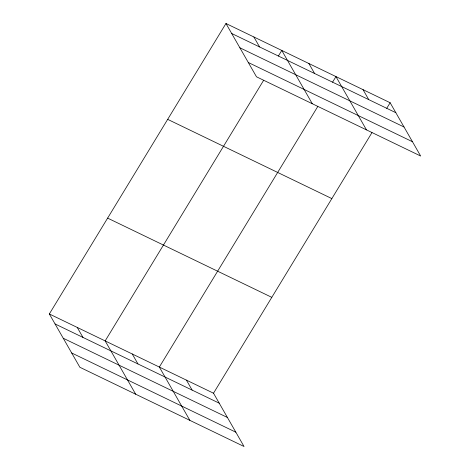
<?xml version="1.0" encoding="UTF-8"?>
<svg xmlns="http://www.w3.org/2000/svg" width="470" height="470" viewBox="0 0 470 470"><rect width="100%" height="100%" fill="white"/><g stroke="black" fill="none" stroke-linecap="round" stroke-linejoin="round"><path stroke-width="0.7" d="M49.344 313.972L213.515 393.208L244.036 446.5L79.865 367.264L49.344 313.972L225.964 23.5L390.135 102.736L420.656 156.028L256.485 76.792L225.964 23.5M263.617 80.317L105.163 340.909L135.683 394.207M278.375 56.042L281.783 50.443L312.303 103.735M317.791 106.467L159.342 367.058L189.862 420.35M332.554 82.191L335.956 76.587L366.482 129.885M213.515 393.208L371.97 132.611M386.728 108.335L390.135 102.736M231.675 33.476L395.846 112.706M239.859 47.77L404.036 127.006M248.295 62.498L412.472 141.734M167.678 119.356L331.849 198.593M107.63 218.115L271.801 297.351M55.055 323.942L219.226 403.178M63.244 338.241L227.415 417.478M71.675 352.97L235.852 432.206M363.046 89.664L368.756 99.634M308.872 63.515L314.583 73.484M253.871 36.971L259.581 46.941M186.425 380.13L192.142 390.106M132.252 353.986L137.963 363.956M77.25 327.443L82.967 337.413"/></g></svg>
